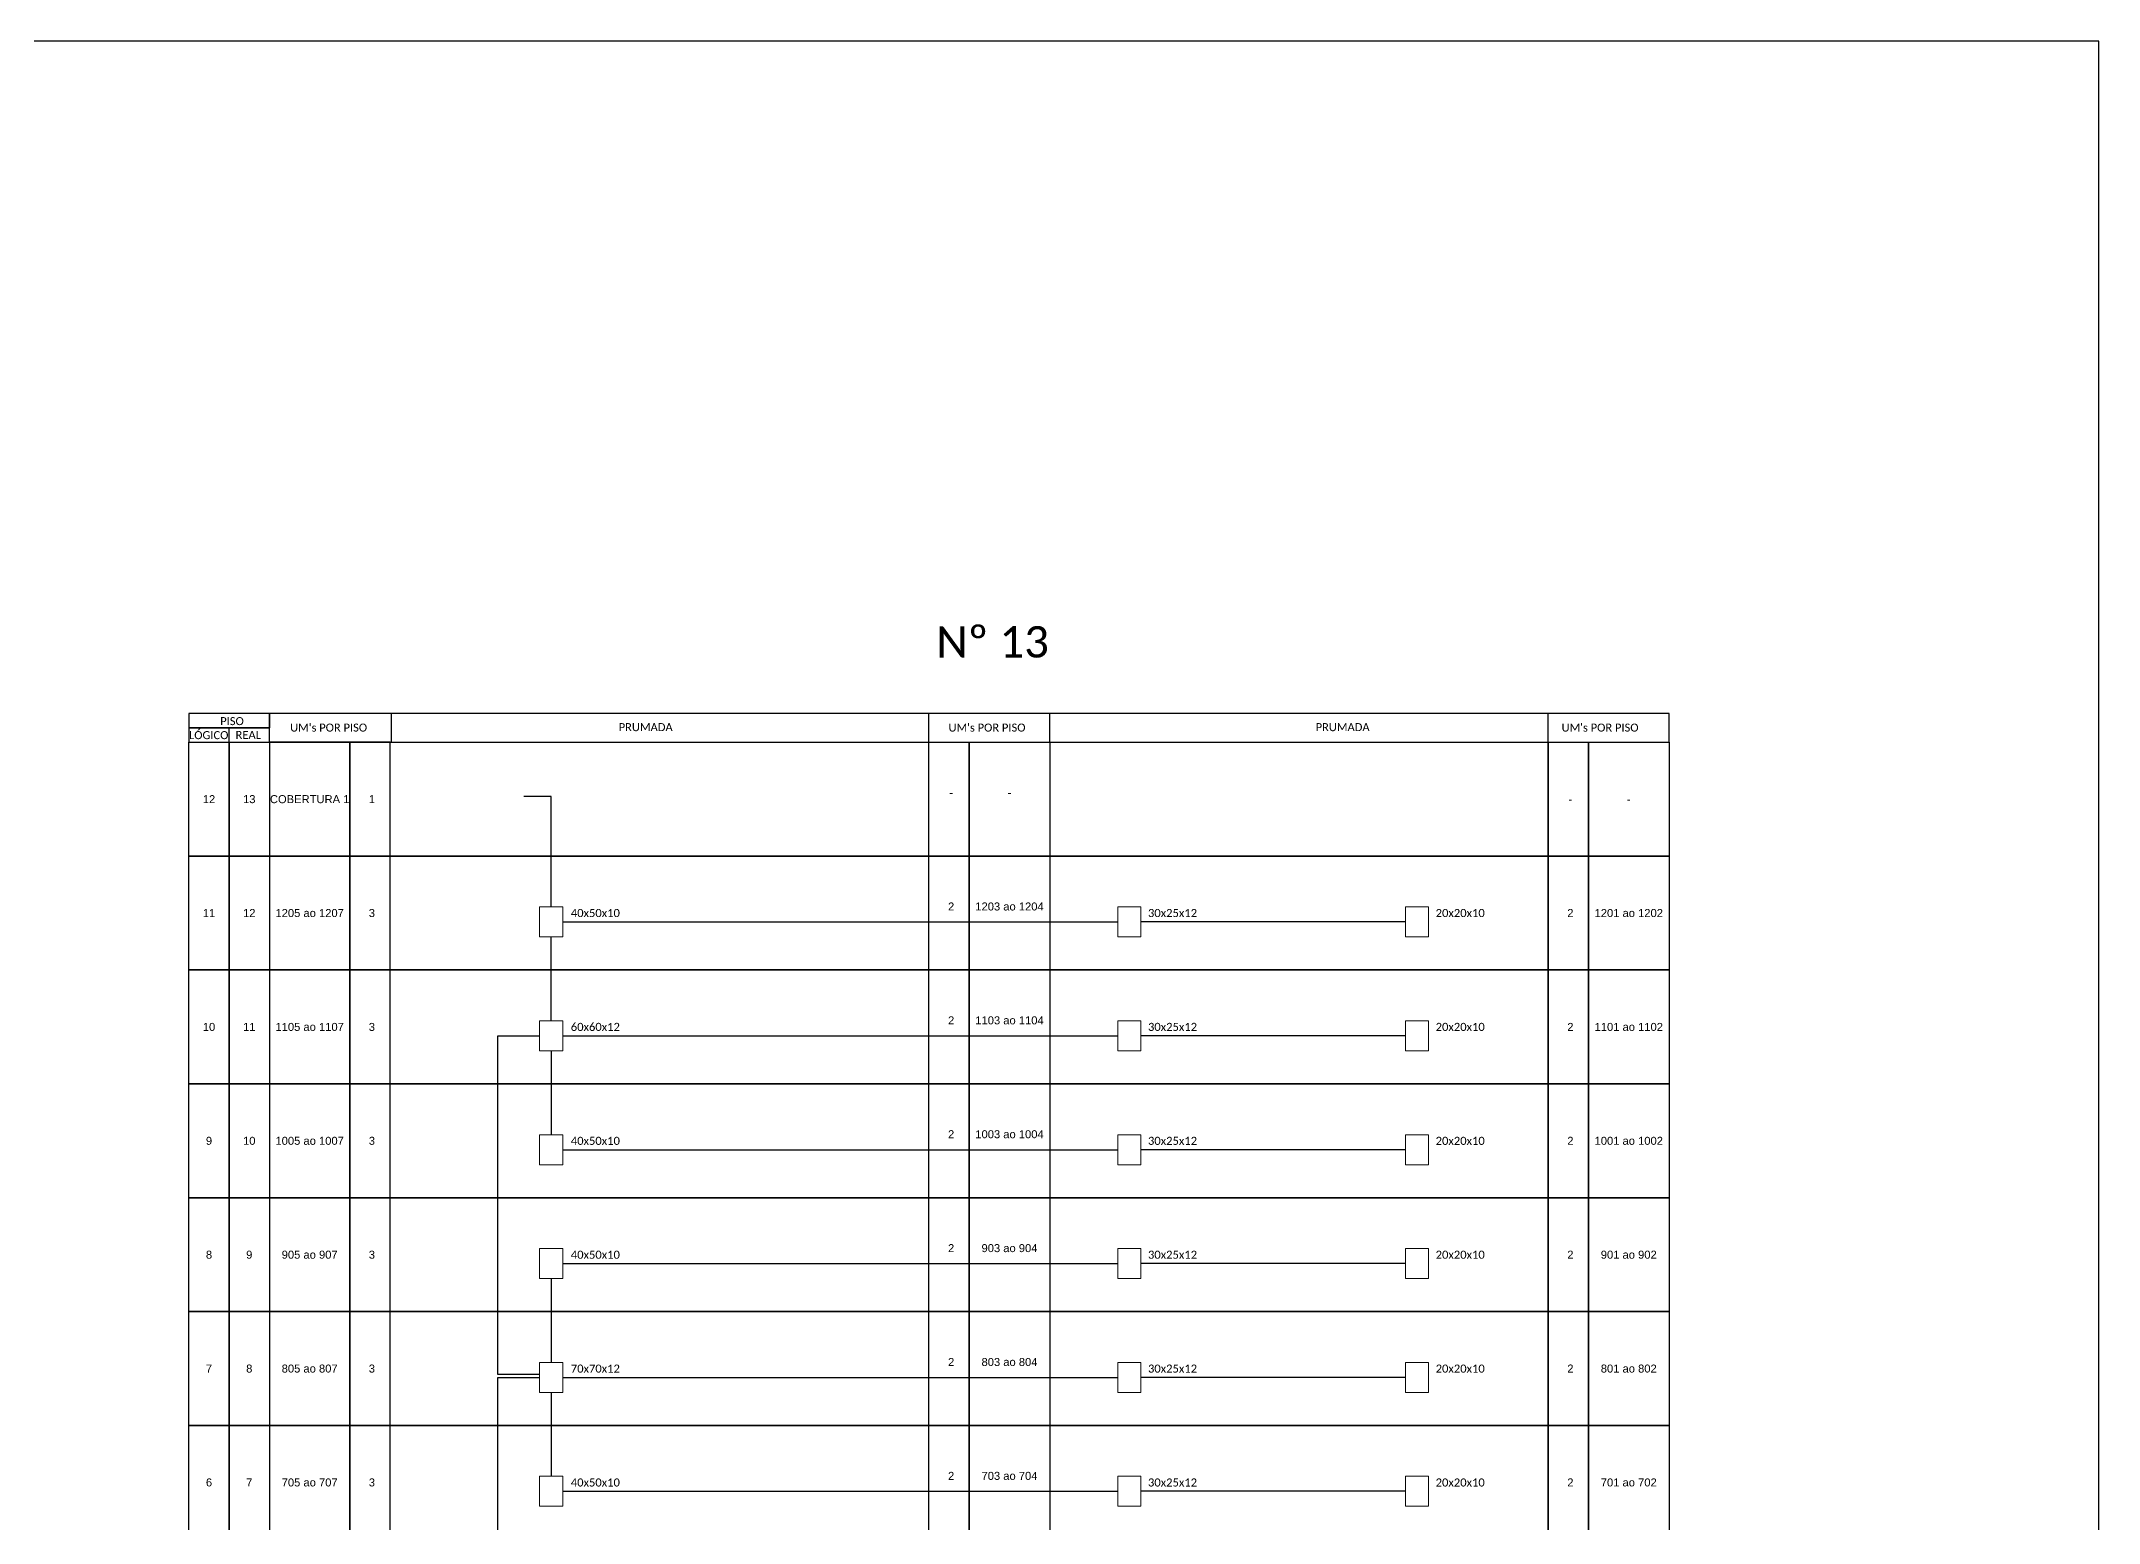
# Model space of a CAD drawing. Extents: x -89 to 2690, y 705 to 1299.
# Drawn here: x 1299.8 to 1713.8, y 1000.8 to 1299 of the extents above; entities that cross this region are included whole.
import ezdxf
from ezdxf.enums import TextEntityAlignment as Align

# ---------------------------------------------------------------- set-up
doc = ezdxf.new("R2010")
doc.units = 0
doc.styles.add('ARIAL', font='arial.ttf')
doc.styles.add('WMF-Calibri0', font='calibri.ttf')

msp = doc.modelspace()

# ---------------------------------------------------------------- linework, layer by layer
msp.add_lwpolyline([(875.2, 705.02), (1713.77, 705.02), (1713.77, 1299.02), (875.2, 1299.02), (875.2, 705.02)])
at = {"color": 0}
for points in [[(1329.5, 1160.8), (1345.7, 1160.8), (1345.7, 1163.68), (1329.5, 1163.68)], [(1329.5, 1157.92), (1345.7, 1157.92), (1345.7, 1160.8), (1329.5, 1160.8)], [(1329.5, 1157.92), (1337.6, 1157.92), (1337.6, 1135), (1329.5, 1135)], [(1337.6, 1157.92), (1345.7, 1157.92), (1345.7, 1135), (1337.6, 1135)], [(1361.9, 1157.92), (1345.7, 1157.92), (1345.7, 1135), (1361.9, 1135)], [(1370, 1157.92), (1361.9, 1157.92), (1361.9, 1135), (1370, 1135)], [(1370, 1157.92), (1602.99, 1157.92), (1602.99, 1135), (1370, 1135)], [(1478.4, 1157.92), (1486.5, 1157.92), (1486.5, 1135), (1478.4, 1135)], [(1486.5, 1157.92), (1502.7, 1157.92), (1502.7, 1135), (1486.5, 1135)], [(1602.99, 1157.92), (1611.09, 1157.92), (1611.09, 1135), (1602.99, 1135)], [(1611.09, 1157.92), (1627.29, 1157.92), (1627.29, 1135), (1611.09, 1135)], [(1329.5, 1135), (1337.6, 1135), (1337.6, 1112.08), (1329.5, 1112.08)], [(1337.6, 1135), (1345.7, 1135), (1345.7, 1112.08), (1337.6, 1112.08)], [(1361.9, 1135), (1345.7, 1135), (1345.7, 1112.08), (1361.9, 1112.08)], [(1370, 1135), (1361.9, 1135), (1361.9, 1112.08), (1370, 1112.08)], [(1370, 1135), (1602.99, 1135), (1602.99, 1112.08), (1370, 1112.08)], [(1478.4, 1135), (1486.5, 1135), (1486.5, 1112.08), (1478.4, 1112.08)], [(1486.5, 1135), (1502.7, 1135), (1502.7, 1112.08), (1486.5, 1112.08)], [(1602.99, 1135), (1611.09, 1135), (1611.09, 1112.08), (1602.99, 1112.08)], [(1611.09, 1135), (1627.29, 1135), (1627.29, 1112.08), (1611.09, 1112.08)], [(1329.5, 1112.08), (1337.6, 1112.08), (1337.6, 1089.16), (1329.5, 1089.16)], [(1337.6, 1112.08), (1345.7, 1112.08), (1345.7, 1089.16), (1337.6, 1089.16)], [(1361.9, 1112.08), (1345.7, 1112.08), (1345.7, 1089.16), (1361.9, 1089.16)], [(1370, 1112.08), (1361.9, 1112.08), (1361.9, 1089.16), (1370, 1089.16)], [(1370, 1112.08), (1602.99, 1112.08), (1602.99, 1089.16), (1370, 1089.16)], [(1478.4, 1112.08), (1486.5, 1112.08), (1486.5, 1089.16), (1478.4, 1089.16)], [(1486.5, 1112.08), (1502.7, 1112.08), (1502.7, 1089.16), (1486.5, 1089.16)], [(1602.99, 1112.08), (1611.09, 1112.08), (1611.09, 1089.16), (1602.99, 1089.16)], [(1611.09, 1112.08), (1627.29, 1112.08), (1627.29, 1089.16), (1611.09, 1089.16)], [(1329.5, 1089.16), (1337.6, 1089.16), (1337.6, 1066.24), (1329.5, 1066.24)], [(1337.6, 1089.16), (1345.7, 1089.16), (1345.7, 1066.24), (1337.6, 1066.24)], [(1361.9, 1089.16), (1345.7, 1089.16), (1345.7, 1066.24), (1361.9, 1066.24)], [(1370, 1089.16), (1361.9, 1089.16), (1361.9, 1066.24), (1370, 1066.24)], [(1370, 1089.16), (1602.99, 1089.16), (1602.99, 1066.24), (1370, 1066.24)], [(1478.4, 1089.16), (1486.5, 1089.16), (1486.5, 1066.24), (1478.4, 1066.24)], [(1486.5, 1089.16), (1502.7, 1089.16), (1502.7, 1066.24), (1486.5, 1066.24)], [(1602.99, 1089.16), (1611.09, 1089.16), (1611.09, 1066.24), (1602.99, 1066.24)], [(1611.09, 1089.16), (1627.29, 1089.16), (1627.29, 1066.24), (1611.09, 1066.24)], [(1329.5, 1066.24), (1337.6, 1066.24), (1337.6, 1043.32), (1329.5, 1043.32)], [(1337.6, 1066.24), (1345.7, 1066.24), (1345.7, 1043.32), (1337.6, 1043.32)], [(1361.9, 1066.24), (1345.7, 1066.24), (1345.7, 1043.32), (1361.9, 1043.32)], [(1370, 1066.24), (1361.9, 1066.24), (1361.9, 1043.32), (1370, 1043.32)], [(1370, 1066.24), (1602.99, 1066.24), (1602.99, 1043.32), (1370, 1043.32)], [(1478.4, 1066.24), (1486.5, 1066.24), (1486.5, 1043.32), (1478.4, 1043.32)], [(1486.5, 1066.24), (1502.7, 1066.24), (1502.7, 1043.32), (1486.5, 1043.32)], [(1602.99, 1066.24), (1611.09, 1066.24), (1611.09, 1043.32), (1602.99, 1043.32)], [(1611.09, 1066.24), (1627.29, 1066.24), (1627.29, 1043.32), (1611.09, 1043.32)], [(1329.5, 1043.32), (1337.6, 1043.32), (1337.6, 1020.4), (1329.5, 1020.4)], [(1337.6, 1043.32), (1345.7, 1043.32), (1345.7, 1020.4), (1337.6, 1020.4)], [(1361.9, 1043.32), (1345.7, 1043.32), (1345.7, 1020.4), (1361.9, 1020.4)], [(1370, 1043.32), (1361.9, 1043.32), (1361.9, 1020.4), (1370, 1020.4)], [(1370, 1043.32), (1602.99, 1043.32), (1602.99, 1020.4), (1370, 1020.4)], [(1478.4, 1043.32), (1486.5, 1043.32), (1486.5, 1020.4), (1478.4, 1020.4)], [(1486.5, 1043.32), (1502.7, 1043.32), (1502.7, 1020.4), (1486.5, 1020.4)], [(1602.99, 1043.32), (1611.09, 1043.32), (1611.09, 1020.4), (1602.99, 1020.4)], [(1611.09, 1043.32), (1627.29, 1043.32), (1627.29, 1020.4), (1611.09, 1020.4)], [(1329.5, 1020.4), (1337.6, 1020.4), (1337.6, 997.47), (1329.5, 997.47)], [(1337.6, 1020.4), (1345.7, 1020.4), (1345.7, 997.47), (1337.6, 997.47)], [(1361.9, 1020.4), (1345.7, 1020.4), (1345.7, 997.47), (1361.9, 997.47)], [(1370, 1020.4), (1361.9, 1020.4), (1361.9, 997.47), (1370, 997.47)], [(1370, 1020.4), (1602.99, 1020.4), (1602.99, 997.47), (1370, 997.47)], [(1478.4, 1020.4), (1486.5, 1020.4), (1486.5, 997.47), (1478.4, 997.47)], [(1486.5, 1020.4), (1502.7, 1020.4), (1502.7, 997.47), (1486.5, 997.47)], [(1602.99, 1020.4), (1611.09, 1020.4), (1611.09, 997.47), (1602.99, 997.47)], [(1611.09, 1020.4), (1627.29, 1020.4), (1627.29, 997.47), (1611.09, 997.47)]]:
    msp.add_lwpolyline(points, close=True, dxfattribs=at)
for points in [[(1345.7, 1157.92), (1627.3, 1157.92), (1627.3, 1163.68), (1345.7, 1163.68), (1345.7, 1163.68), (1345.7, 1160.8)], [(1370.24, 1157.92), (1370.24, 1163.68)], [(1478.4, 1157.92), (1478.4, 1163.68)], [(1502.7, 1157.92), (1502.7, 1163.68)], [(1602.99, 1157.92), (1602.99, 1163.68)], [(1337.6, 1157.92), (1337.6, 1160.8)], [(1402.39, 1124.77), (1402.39, 1147.01), (1396.91, 1147.01)], [(1402.39, 1101.85), (1402.39, 1118.73)], [(1404.71, 1121.75), (1516.39, 1121.75)], [(1574.27, 1121.75), (1521.02, 1121.75)], [(1400.07, 1030.66), (1391.67, 1030.66), (1391.67, 1098.83), (1400.07, 1098.83)], [(1404.71, 1098.83), (1516.39, 1098.83)], [(1574.27, 1098.83), (1521.02, 1098.83)], [(1402.39, 1095.81), (1402.39, 1078.93)], [(1404.71, 1075.91), (1516.39, 1075.91)], [(1574.27, 1075.91), (1521.02, 1075.91)], [(1404.71, 1052.99), (1516.39, 1052.99)], [(1574.27, 1052.99), (1521.02, 1052.99)], [(1402.39, 1049.97), (1402.39, 1033.09)], [(1400.07, 961.89), (1391.67, 961.89), (1391.67, 1030.07), (1400.07, 1030.07)], [(1402.39, 1027.05), (1402.39, 1010.17)], [(1404.71, 1030.07), (1516.39, 1030.07)], [(1574.27, 1030.07), (1521.02, 1030.07)], [(1404.71, 1007.15), (1516.39, 1007.15)], [(1574.27, 1007.15), (1521.02, 1007.15)]]:
    msp.add_lwpolyline(points, dxfattribs=at)
at = {"color": 0, "lineweight": 0}
for points in [[(1400.07, 1124.77), (1404.71, 1124.77), (1404.71, 1118.73), (1400.07, 1118.73)], [(1516.39, 1124.77), (1521.02, 1124.77), (1521.02, 1118.73), (1516.39, 1118.73)], [(1574.27, 1124.77), (1578.91, 1124.77), (1578.91, 1118.73), (1574.27, 1118.73)], [(1400.07, 1101.85), (1404.71, 1101.85), (1404.71, 1095.81), (1400.07, 1095.81)], [(1516.39, 1101.85), (1521.02, 1101.85), (1521.02, 1095.81), (1516.39, 1095.81)], [(1574.27, 1101.85), (1578.91, 1101.85), (1578.91, 1095.81), (1574.27, 1095.81)], [(1400.07, 1078.93), (1404.71, 1078.93), (1404.71, 1072.89), (1400.07, 1072.89)], [(1516.39, 1078.93), (1521.02, 1078.93), (1521.02, 1072.89), (1516.39, 1072.89)], [(1574.27, 1078.93), (1578.91, 1078.93), (1578.91, 1072.89), (1574.27, 1072.89)], [(1400.07, 1056.01), (1404.71, 1056.01), (1404.71, 1049.97), (1400.07, 1049.97)], [(1516.39, 1056.01), (1521.02, 1056.01), (1521.02, 1049.97), (1516.39, 1049.97)], [(1574.27, 1056.01), (1578.91, 1056.01), (1578.91, 1049.97), (1574.27, 1049.97)], [(1400.07, 1033.09), (1404.71, 1033.09), (1404.71, 1027.05), (1400.07, 1027.05)], [(1516.39, 1033.09), (1521.02, 1033.09), (1521.02, 1027.05), (1516.39, 1027.05)], [(1574.27, 1033.09), (1578.91, 1033.09), (1578.91, 1027.05), (1574.27, 1027.05)], [(1400.07, 1010.17), (1404.71, 1010.17), (1404.71, 1004.13), (1400.07, 1004.13)], [(1516.39, 1010.17), (1521.02, 1010.17), (1521.02, 1004.13), (1516.39, 1004.13)], [(1574.27, 1010.17), (1578.91, 1010.17), (1578.91, 1004.13), (1574.27, 1004.13)]]:
    msp.add_lwpolyline(points, close=True, dxfattribs=at)

# ---------------------------------------------------------------- texts
at = {"color": 0, "style": 'WMF-Calibri0'}
for s, height, p in [('Nº 13 ', 6.3, (1479.87, 1174.97)), ('  LÓGICO', 1.61, (1328.39, 1158.54)), ('     PISO', 1.61, (1332.97, 1161.36)), ('    REAL', 1.61, (1336.63, 1158.58)), ("UM's POR PISO", 1.61, (1349.87, 1160.06)), ('PRUMADA', 1.61, (1415.97, 1160.15)), ("UM's POR PISO", 1.61, (1482.33, 1160.06)), ('PRUMADA', 1.61, (1556.19, 1160.15)), ("UM's POR PISO", 1.61, (1605.67, 1160.06)), ('40x50x10', 1.622, (1406.34, 1122.73)), ('30x25x12', 1.622, (1522.46, 1122.73)), ('20x20x10', 1.622, (1580.34, 1122.73)), ('60x60x12', 1.622, (1406.34, 1099.81)), ('30x25x12', 1.622, (1522.46, 1099.81)), ('20x20x10', 1.622, (1580.34, 1099.81)), ('40x50x10', 1.622, (1406.34, 1076.88)), ('30x25x12', 1.622, (1522.46, 1076.88)), ('20x20x10', 1.622, (1580.34, 1076.88)), ('40x50x10', 1.622, (1406.34, 1053.96)), ('30x25x12', 1.622, (1522.46, 1053.96)), ('20x20x10', 1.622, (1580.34, 1053.96)), ('70x70x12', 1.622, (1406.34, 1031.04)), ('30x25x12', 1.622, (1522.46, 1031.04)), ('20x20x10', 1.622, (1580.34, 1031.04)), ('40x50x10', 1.622, (1406.34, 1008.12)), ('30x25x12', 1.622, (1522.46, 1008.12)), ('20x20x10', 1.622, (1580.34, 1008.12))]:
    msp.add_text(s, height=height, dxfattribs=at).set_placement(p)
at = {"color": 0, "style": 'ARIAL'}
for s, p in [('12', (1333.55, 1146.46)), ('13', (1341.65, 1146.46)), ('COBERTURA 1', (1353.8, 1146.46)), ('1', (1366.32, 1146.46)), ('-', (1482.86, 1147.78)), ('-', (1494.6, 1147.78)), ('-', (1607.45, 1146.46)), ('-', (1619.19, 1146.46)), ('11', (1333.55, 1123.54)), ('12', (1341.65, 1123.54)), ('1205 ao 1207', (1353.8, 1123.54)), ('3', (1366.32, 1123.54)), ('2', (1482.86, 1124.86)), ('1203 ao 1204', (1494.6, 1124.86)), ('2', (1607.45, 1123.54)), ('1201 ao 1202', (1619.19, 1123.54)), ('10', (1333.55, 1100.62)), ('11', (1341.65, 1100.62)), ('1105 ao 1107', (1353.8, 1100.62)), ('3', (1366.32, 1100.62)), ('2', (1482.86, 1101.94)), ('1103 ao 1104', (1494.6, 1101.94)), ('2', (1607.45, 1100.62)), ('1101 ao 1102', (1619.19, 1100.62)), ('9', (1333.55, 1077.7)), ('10', (1341.65, 1077.7)), ('1005 ao 1007', (1353.8, 1077.7)), ('3', (1366.32, 1077.7)), ('2', (1482.86, 1079.02)), ('1003 ao 1004', (1494.6, 1079.02)), ('2', (1607.45, 1077.7)), ('1001 ao 1002', (1619.19, 1077.7)), ('2', (1482.86, 1056.1)), ('903 ao 904', (1494.6, 1056.1)), ('8', (1333.55, 1054.78)), ('9', (1341.65, 1054.78)), ('905 ao 907', (1353.8, 1054.78)), ('3', (1366.32, 1054.78)), ('2', (1607.45, 1054.78)), ('901 ao 902', (1619.19, 1054.78)), ('7', (1333.55, 1031.86)), ('8', (1341.65, 1031.86)), ('805 ao 807', (1353.8, 1031.86)), ('3', (1366.32, 1031.86)), ('2', (1482.86, 1033.18)), ('803 ao 804', (1494.6, 1033.18)), ('2', (1607.45, 1031.86)), ('801 ao 802', (1619.19, 1031.86)), ('2', (1482.86, 1010.26)), ('703 ao 704', (1494.6, 1010.26)), ('6', (1333.55, 1008.94)), ('7', (1341.65, 1008.94)), ('705 ao 707', (1353.8, 1008.94)), ('3', (1366.32, 1008.94)), ('2', (1607.45, 1008.94)), ('701 ao 702', (1619.19, 1008.94))]:
    msp.add_text(s, height=1.61, dxfattribs=at).set_placement(p, align=Align.MIDDLE_CENTER)

doc.saveas('drawing.dxf')
